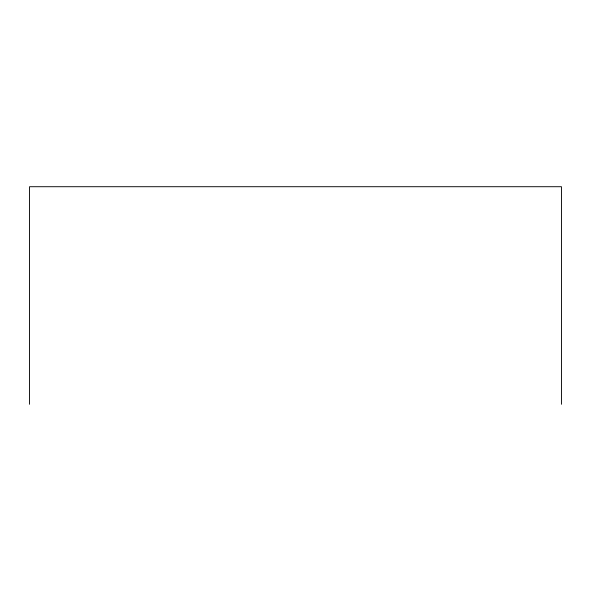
<?xml version="1.0" encoding="UTF-8"?>
<svg xmlns="http://www.w3.org/2000/svg" width="591" height="591" viewBox="0 0 591 591"><rect width="100%" height="100%" fill="white"/><g stroke="black" fill="none" stroke-linecap="round" stroke-linejoin="round"><path stroke-width="0.89" d="M561.45 404.288L561.45 186.712L29.55 186.712L29.55 404.288"/></g></svg>
